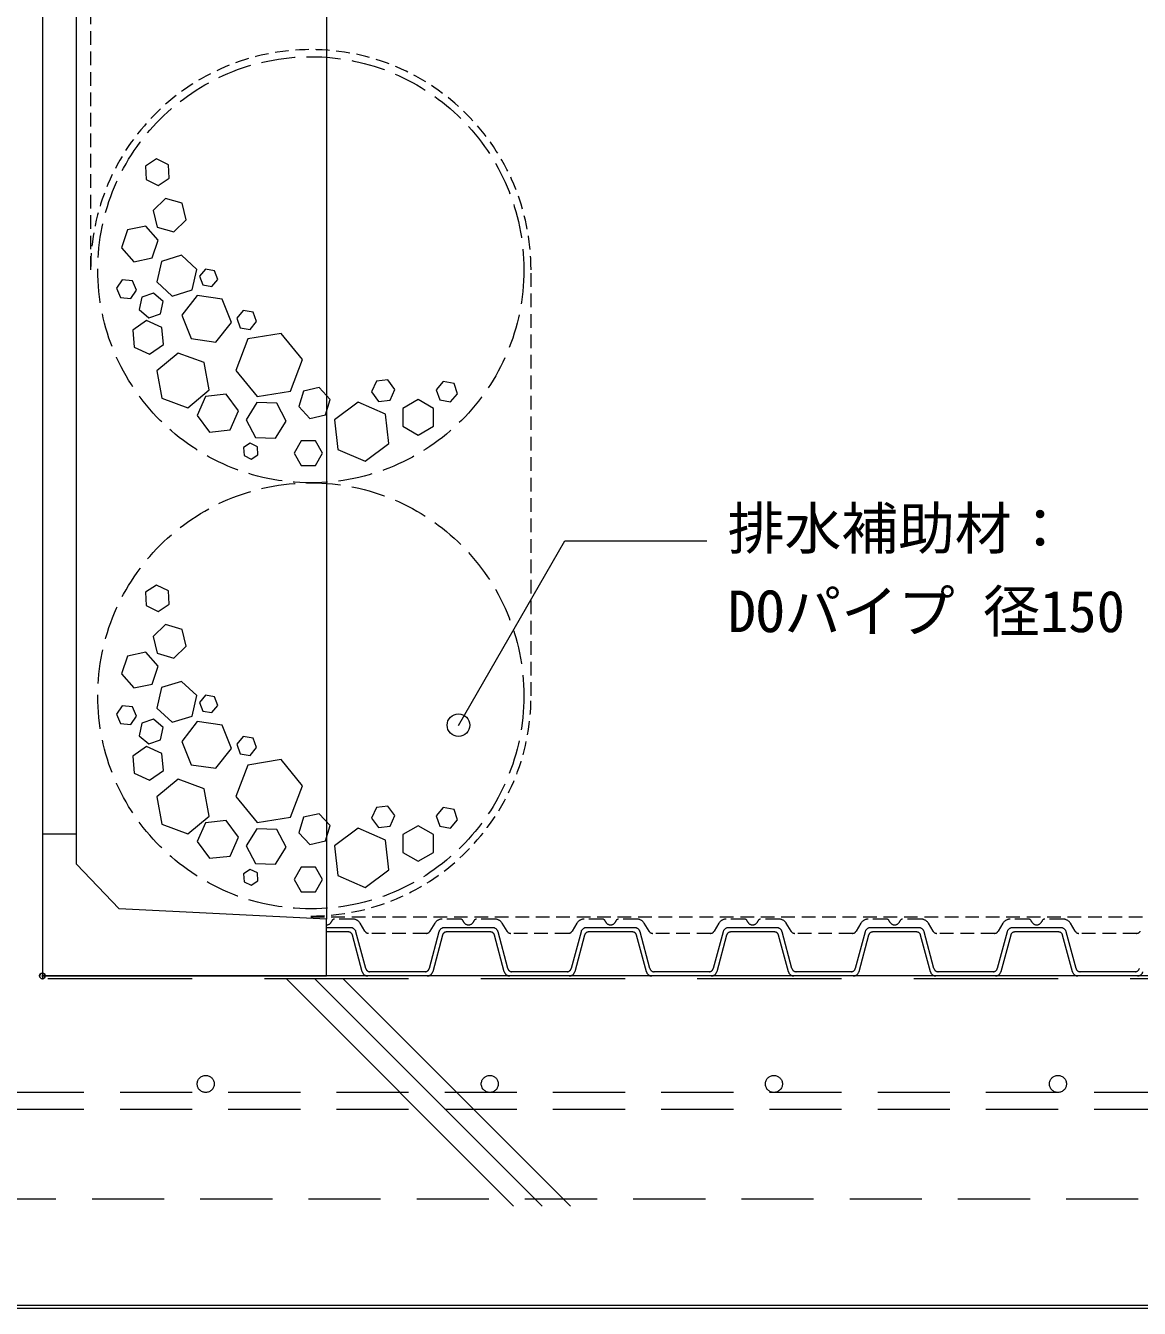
# Model space of a CAD drawing. Units: millimetres, scale not verified. Extents: x -1485 to 1485, y -1050 to 1050.
# Drawn here: x -491.5 to -99.5, y -550.6 to -99 of the extents above; entities that cross this region are included whole.
import ezdxf
from ezdxf.enums import TextEntityAlignment as Align

# ---------------------------------------------------------------- set-up
doc = ezdxf.new("R2010")
doc.units = ezdxf.units.MM
doc.header["$LTSCALE"] = 4
doc.header["$PDMODE"] = 32
doc.header["$PDSIZE"] = 2
for name, pattern in [('DASHED1', [1.8, 1.2, -0.6]), ('DASHED3', [4, 3, -1]), ('USER1', [19.05, 12.7, -6.35]), ('USER2', [9.525, 6.35, -3.175])]:
    doc.linetypes.add(name, pattern=pattern)
for name, color, linetype, lineweight in [('0-2_sunpo', 7, 'Continuous', 18), ('0-3_0', 7, 'Continuous', 18), ('0-5_MOJI', 6, 'Continuous', 18), ('0-6_buhin', 2, 'Continuous', 18), ('0-7_FD-L', 8, 'USER1', 18), ('0-9_HATCH', 1, 'Continuous', 18), ('0-A_ecom', 4, 'Continuous', 18), ('0-B_KUTAI', 7, 'USER1', 18), ('0-C_BOUSUI', 4, 'Continuous', 18), ('0-E_tensen', 4, 'USER2', 9)]:
    doc.layers.add(name, color=color, linetype=linetype, lineweight=lineweight)
doc.layers.add('0-4_DEFPOINTS', color=7, linetype='Continuous')
doc.styles.add('ＭＳ ゴシック', font='')
doc.styles.get('ＭＳ ゴシック').set_extended_font_data('MS Gothic')

# ---------------------------------------------------------------- blocks, each defined once
blk = doc.blocks.new('_Dot')
at = {"layer": '0-3_0'}
for p, q in [((-0.5, 0), (-1, 0)), ((0.25, 0), (-0.25, 0))]:
    blk.add_line(p, q, dxfattribs=at)
blk.add_circle((0, 0), 0.25, dxfattribs=at)
blk = doc.blocks.new('D3')
at = {"layer": '0-2_sunpo'}
for p, q in [((989.275, 1066.346), (879.929, 1066.346)), ((889.929, 1061.346), (889.929, 888.846)), ((889.929, 621.346), (889.929, 793.846)), ((984.275, 616.346), (879.929, 616.346))]:
    blk.add_line(p, q, dxfattribs=at)
at = {"layer": '0-4_DEFPOINTS'}
for p in [(889.929, 1066.346), (1004.275, 1066.346), (999.275, 616.346)]:
    blk.add_point(p, dxfattribs=at)
at = {"layer": '0-2_sunpo', "xscale": 5, "yscale": 5}
for p, rotation in [((889.929, 1066.346), 90), ((889.929, 616.346), 270)]:
    blk.add_blockref('_Dot', p, dxfattribs=dict(at, rotation=rotation))
at = {"layer": '0-2_sunpo', "style": 'ＭＳ ゴシック'}
blk.add_text('450', height=21.99, rotation=90, dxfattribs=at).set_placement((904.929, 818.846), align=Align.BOTTOM_LEFT)

msp = doc.modelspace()

# ---------------------------------------------------------------- linework, layer by layer
at = {"layer": '0-5_MOJI'}
for p, q in [((-339.173, -345.403), (-301.673, -280.451)), ((-301.673, -280.451), (-251.673, -280.451))]:
    msp.add_line(p, q, dxfattribs=at)
msp.add_circle((-339.144, -345.294), 4, dxfattribs=at)
at = {"layer": '0-6_buhin', "color": 4}
for p in [(-385.611, -3.574), (-385.611, -153.574)]:
    msp.add_line(p, (-385.611, -413.574), dxfattribs=at)
at = {"layer": '0-6_buhin'}
msp.add_line((-485.611, -383.574), (-473.611, -383.574), dxfattribs=at)
at = {"layer": '0-6_buhin', "linetype": 'USER2'}
msp.add_line((-1039.636, -512.074), (1014.922, -512.074), dxfattribs=at)
at = {"layer": '0-6_buhin'}
for points in [[(-385.611, -3.574), (-385.611, 16.426), (-480.611, 16.426), (-485.611, 11.426), (-485.611, -433.574), (-385.611, -433.574), (-385.611, -413.574), (-458.63, -409.984), (-473.611, -394.247), (-473.611, -23.574), (-458.636, -7.723)], [(-444.874, -155.261), (-440.981, -152.693), (-441.259, -148.038), (-445.43, -145.951), (-449.322, -148.519), (-449.045, -153.174)], [(-445.179, -169.997), (-439.341, -171.666), (-434.975, -167.445), (-436.449, -161.553), (-442.287, -159.884), (-446.653, -164.105)], [(-457.762, -177.212), (-453.382, -182.149), (-446.918, -180.824), (-444.832, -174.563), (-449.212, -169.627), (-455.677, -170.951)], [(-431.235, -184.893), (-436.657, -179.884), (-443.705, -182.075), (-445.332, -189.275), (-439.911, -194.284), (-432.862, -192.093)], [(-429.163, -190.311), (-425.951, -190.864), (-423.866, -188.36), (-424.992, -185.302), (-428.204, -184.748), (-430.289, -187.253)], [(-453.911, -188.857), (-457.484, -188.512), (-459.57, -191.434), (-458.082, -194.701), (-454.509, -195.046), (-452.424, -192.124)], [(-451.519, -198.986), (-448.183, -201.908), (-443.985, -200.48), (-443.122, -196.129), (-446.459, -193.208), (-450.657, -194.636)], [(-433.264, -209.211), (-424.506, -210.464), (-419.043, -203.505), (-422.337, -195.295), (-431.095, -194.042), (-436.558, -201.001)], [(-447.863, -214.702), (-442.984, -211.259), (-443.526, -205.311), (-448.947, -202.807), (-453.827, -206.25), (-453.285, -212.197)], [(-410.185, -203.2), (-411.436, -199.861), (-414.954, -199.275), (-417.22, -202.028), (-415.969, -205.367), (-412.451, -205.954)], [(-401.55, -207.413), (-413.256, -209.323), (-417.456, -220.415), (-409.949, -229.598), (-398.243, -227.689), (-394.044, -216.596)], [(-443.621, -230.184), (-434.446, -233.555), (-426.939, -227.294), (-428.608, -217.662), (-437.784, -214.292), (-445.29, -220.553)], [(-367.293, -231.292), (-363.205, -230.858), (-361.537, -227.101), (-363.956, -223.778), (-368.044, -224.212), (-369.712, -227.969)], [(-339.431, -228.602), (-340.71, -224.974), (-344.491, -224.268), (-346.994, -227.19), (-345.714, -230.818), (-341.933, -231.524)], [(-431.068, -236.292), (-426.743, -242.159), (-419.5, -241.348), (-416.581, -234.669), (-420.905, -228.802), (-428.148, -229.613)], [(-384.311, -230.6), (-388.176, -226.443), (-393.709, -227.711), (-395.378, -233.137), (-391.512, -237.295), (-385.979, -236.027)], [(-410.588, -244.029), (-403.498, -244.27), (-399.744, -238.25), (-403.08, -231.989), (-410.17, -231.748), (-413.925, -237.768)], [(-372.035, -252.376), (-363.624, -246.156), (-364.805, -235.762), (-374.397, -231.588), (-382.808, -237.808), (-381.627, -248.201)], [(-353.334, -243.186), (-347.911, -240.056), (-347.911, -233.795), (-353.334, -230.664), (-358.756, -233.795), (-358.756, -240.056)], [(-414.592, -250.385), (-412.09, -251.637), (-409.754, -250.096), (-409.921, -247.303), (-412.423, -246.051), (-414.759, -247.592)], [(-389.511, -253.9), (-387.009, -249.566), (-389.511, -245.232), (-394.515, -245.232), (-397.018, -249.566), (-394.515, -253.9)], [(-444.874, -305.261), (-440.981, -302.693), (-441.259, -298.038), (-445.43, -295.951), (-449.322, -298.519), (-449.045, -303.174)], [(-445.179, -319.997), (-439.341, -321.666), (-434.975, -317.445), (-436.449, -311.553), (-442.287, -309.884), (-446.653, -314.105)], [(-457.762, -327.212), (-453.382, -332.149), (-446.918, -330.824), (-444.832, -324.563), (-449.212, -319.627), (-455.677, -320.951)], [(-431.235, -334.893), (-436.657, -329.884), (-443.705, -332.075), (-445.332, -339.275), (-439.911, -344.284), (-432.862, -342.093)], [(-453.911, -338.857), (-457.484, -338.512), (-459.57, -341.434), (-458.082, -344.701), (-454.509, -345.046), (-452.424, -342.124)], [(-429.163, -340.311), (-425.951, -340.864), (-423.866, -338.36), (-424.992, -335.302), (-428.204, -334.748), (-430.289, -337.253)], [(-451.519, -348.986), (-448.183, -351.908), (-443.985, -350.48), (-443.122, -346.129), (-446.459, -343.208), (-450.657, -344.636)], [(-433.264, -359.211), (-424.506, -360.464), (-419.043, -353.505), (-422.337, -345.295), (-431.095, -344.042), (-436.558, -351.001)], [(-410.185, -353.2), (-411.436, -349.861), (-414.954, -349.275), (-417.22, -352.028), (-415.969, -355.367), (-412.451, -355.954)], [(-447.863, -364.702), (-442.984, -361.259), (-443.526, -355.311), (-448.947, -352.807), (-453.827, -356.25), (-453.285, -362.197)], [(-401.55, -357.413), (-413.256, -359.323), (-417.456, -370.415), (-409.949, -379.598), (-398.243, -377.689), (-394.044, -366.596)], [(-443.621, -380.184), (-434.446, -383.555), (-426.939, -377.294), (-428.608, -367.662), (-437.784, -364.292), (-445.29, -370.553)], [(-367.293, -381.292), (-363.205, -380.858), (-361.537, -377.101), (-363.956, -373.778), (-368.044, -374.212), (-369.712, -377.969)], [(-339.431, -378.602), (-340.71, -374.974), (-344.491, -374.268), (-346.994, -377.19), (-345.714, -380.818), (-341.933, -381.524)], [(-431.068, -386.292), (-426.743, -392.159), (-419.5, -391.348), (-416.581, -384.669), (-420.905, -378.802), (-428.148, -379.613)], [(-384.311, -380.6), (-388.176, -376.443), (-393.709, -377.711), (-395.378, -383.137), (-391.512, -387.295), (-385.979, -386.027)], [(-410.588, -394.029), (-403.498, -394.27), (-399.744, -388.25), (-403.08, -381.989), (-410.17, -381.748), (-413.925, -387.768)], [(-372.035, -402.376), (-363.624, -396.156), (-364.805, -385.762), (-374.397, -381.588), (-382.808, -387.808), (-381.627, -398.201)], [(-353.334, -393.186), (-347.911, -390.056), (-347.911, -383.795), (-353.334, -380.664), (-358.756, -383.795), (-358.756, -390.056)], [(-414.592, -400.385), (-412.09, -401.637), (-409.754, -400.096), (-409.921, -397.303), (-412.423, -396.051), (-414.759, -397.592)], [(-389.511, -403.9), (-387.009, -399.566), (-389.511, -395.232), (-394.515, -395.232), (-397.018, -399.566), (-394.515, -403.9)]]:
    msp.add_lwpolyline(points, close=True, dxfattribs=at)
at = {"layer": '0-7_FD-L', "linetype": 'DASHED1'}
for p, q in [((-468.611, -184.974), (-468.611, -32.234)), ((-313.611, -334.974), (-313.611, -184.974)), ((-391.111, -412.774), (485.065, -412.774)), ((-376.31, -413.574), (-382.783, -413.574)), ((-372.048, -417.846), (-373.737, -415.031)), ((-347.485, -415.031), (-349.174, -417.846)), ((-338.44, -413.574), (-344.913, -413.574)), ((-326.31, -413.574), (-332.783, -413.574)), ((-322.048, -417.846), (-323.737, -415.031)), ((-297.485, -415.031), (-299.174, -417.846)), ((-288.44, -413.574), (-294.913, -413.574)), ((-276.31, -413.574), (-282.783, -413.574)), ((-272.048, -417.846), (-273.737, -415.031)), ((-247.485, -415.031), (-249.174, -417.846)), ((-238.44, -413.574), (-244.913, -413.574)), ((-226.31, -413.574), (-232.783, -413.574)), ((-222.048, -417.846), (-223.737, -415.031)), ((-197.485, -415.031), (-199.174, -417.846)), ((-188.44, -413.574), (-194.913, -413.574)), ((-176.31, -413.574), (-182.783, -413.574)), ((-172.048, -417.846), (-173.737, -415.031)), ((-147.485, -415.031), (-149.174, -417.846)), ((-138.44, -413.574), (-144.913, -413.574)), ((-126.31, -413.574), (-132.783, -413.574)), ((-122.048, -417.846), (-123.737, -415.031)), ((-350.461, -418.574), (-370.762, -418.574)), ((-300.461, -418.574), (-320.762, -418.574)), ((-250.461, -418.574), (-270.762, -418.574)), ((-200.461, -418.574), (-220.762, -418.574)), ((-150.461, -418.574), (-170.762, -418.574)), ((-100.461, -418.574), (-120.762, -418.574))]:
    msp.add_line(p, q, dxfattribs=at)
at = {"layer": '0-7_FD-L'}
for p, q in [((-377.146, -416.574), (-385.611, -416.574)), ((-377.913, -418.074), (-385.611, -418.074)), ((-373.006, -432.092), (-376.464, -419.186)), ((-371.756, -430.963), (-375.214, -418.057)), ((-346.009, -418.057), (-349.467, -430.963)), ((-344.758, -419.186), (-348.216, -432.092)), ((-323.006, -432.092), (-326.464, -419.186)), ((-321.756, -430.963), (-325.214, -418.057)), ((-296.009, -418.057), (-299.467, -430.963)), ((-294.758, -419.186), (-298.216, -432.092)), ((-273.006, -432.092), (-276.464, -419.186)), ((-271.756, -430.963), (-275.214, -418.057)), ((-246.009, -418.057), (-249.467, -430.963)), ((-244.758, -419.186), (-248.216, -432.092)), ((-223.006, -432.092), (-226.464, -419.186)), ((-221.756, -430.963), (-225.214, -418.057)), ((-196.009, -418.057), (-199.467, -430.963)), ((-194.758, -419.186), (-198.216, -432.092)), ((-173.006, -432.092), (-176.464, -419.186)), ((-171.756, -430.963), (-175.214, -418.057)), ((-146.009, -418.057), (-149.467, -430.963)), ((-144.758, -419.186), (-148.216, -432.092)), ((-123.006, -432.092), (-126.464, -419.186)), ((-121.756, -430.963), (-125.214, -418.057)), ((-350.916, -432.074), (-370.307, -432.074)), ((-300.916, -432.074), (-320.307, -432.074)), ((-250.916, -432.074), (-270.307, -432.074)), ((-200.916, -432.074), (-220.307, -432.074)), ((-150.916, -432.074), (-170.307, -432.074)), ((-100.916, -432.074), (-120.307, -432.074)), ((-350.148, -433.574), (-371.075, -433.574)), ((-300.148, -433.574), (-321.075, -433.574)), ((-250.148, -433.574), (-271.075, -433.574)), ((-200.148, -433.574), (-221.075, -433.574)), ((-150.148, -433.574), (-171.075, -433.574)), ((-100.148, -433.574), (-121.075, -433.574))]:
    msp.add_line(p, q, dxfattribs=at)
for points in [[(-327.146, -416.574), (-335.611, -416.574), (-344.077, -416.574)], [(-327.913, -418.074), (-335.611, -418.074), (-343.309, -418.074)], [(-277.146, -416.574), (-285.611, -416.574), (-294.077, -416.574)], [(-277.913, -418.074), (-285.611, -418.074), (-293.309, -418.074)], [(-227.146, -416.574), (-235.611, -416.574), (-244.077, -416.574)], [(-227.913, -418.074), (-235.611, -418.074), (-243.309, -418.074)], [(-177.146, -416.574), (-185.611, -416.574), (-194.077, -416.574)], [(-177.913, -418.074), (-185.611, -418.074), (-193.309, -418.074)], [(-127.146, -416.574), (-135.611, -416.574), (-144.077, -416.574)], [(-127.913, -418.074), (-135.611, -418.074), (-143.309, -418.074)]]:
    msp.add_lwpolyline(points, dxfattribs=at)
at = {"layer": '0-7_FD-L', "color": 7, "linetype": 'DASHED3'}
for centre in [(-391.111, -184.974), (-391.111, -334.974)]:
    msp.add_circle(centre, 75, dxfattribs=at)
at = {"layer": '0-7_FD-L', "linetype": 'DASHED1'}
for centre, radius, start, end in [((-391.111, -184.974), 77.5, 0, 180), ((-391.111, -334.974), 77.5, 270, 0), ((-385.611, -413.574), 2, 270, 340.52878), ((-382.783, -414.574), 1, 90, 160.52878), ((-376.31, -416.574), 3, 30.96376, 90), ((-344.913, -416.574), 3, 90, 149.03624), ((-338.44, -414.574), 1, 19.47122, 90), ((-335.611, -413.574), 2, 199.47122, 270), ((-335.611, -413.574), 2, 270, 340.52878), ((-332.783, -414.574), 1, 90, 160.52878), ((-326.31, -416.574), 3, 30.96376, 90), ((-294.913, -416.574), 3, 90, 149.03624), ((-288.44, -414.574), 1, 19.47122, 90), ((-285.611, -413.574), 2, 199.47122, 270), ((-285.611, -413.574), 2, 270, 340.52878), ((-282.783, -414.574), 1, 90, 160.52878), ((-276.31, -416.574), 3, 30.96376, 90), ((-244.913, -416.574), 3, 90, 149.03624), ((-238.44, -414.574), 1, 19.47122, 90), ((-235.611, -413.574), 2, 199.47122, 270), ((-235.611, -413.574), 2, 270, 340.52878), ((-232.783, -414.574), 1, 90, 160.52878), ((-226.31, -416.574), 3, 30.96376, 90), ((-194.913, -416.574), 3, 90, 149.03624), ((-188.44, -414.574), 1, 19.47122, 90), ((-185.611, -413.574), 2, 199.47122, 270), ((-185.611, -413.574), 2, 270, 340.52878), ((-182.783, -414.574), 1, 90, 160.52878), ((-176.31, -416.574), 3, 30.96376, 90), ((-144.913, -416.574), 3, 90, 149.03624), ((-138.44, -414.574), 1, 19.47122, 90), ((-135.611, -413.574), 2, 199.47122, 270), ((-135.611, -413.574), 2, 270, 340.52878), ((-132.783, -414.574), 1, 90, 160.52878), ((-126.31, -416.574), 3, 30.96376, 90), ((-370.762, -417.074), 1.5, 210.96376, 270), ((-350.461, -417.074), 1.5, 270, 329.03624), ((-320.762, -417.074), 1.5, 210.96376, 270), ((-300.461, -417.074), 1.5, 270, 329.03624), ((-270.762, -417.074), 1.5, 210.96376, 270), ((-250.461, -417.074), 1.5, 270, 329.03624), ((-220.762, -417.074), 1.5, 210.96376, 270), ((-200.461, -417.074), 1.5, 270, 329.03624), ((-170.762, -417.074), 1.5, 210.96376, 270), ((-150.461, -417.074), 1.5, 270, 329.03624), ((-120.762, -417.074), 1.5, 210.96376, 270), ((-100.461, -417.074), 1.5, 270, 329.03624)]:
    msp.add_arc(centre, radius, start, end, dxfattribs=at)
at = {"layer": '0-7_FD-L'}
for centre, radius, start, end in [((-377.913, -419.574), 1.5, 15, 90), ((-377.146, -418.574), 2, 15, 90), ((-344.077, -418.574), 2, 90, 165), ((-343.309, -419.574), 1.5, 90, 165), ((-327.913, -419.574), 1.5, 15, 90), ((-327.146, -418.574), 2, 15, 90), ((-294.077, -418.574), 2, 90, 165), ((-293.309, -419.574), 1.5, 90, 165), ((-277.913, -419.574), 1.5, 15, 90), ((-277.146, -418.574), 2, 15, 90), ((-244.077, -418.574), 2, 90, 165), ((-243.309, -419.574), 1.5, 90, 165), ((-227.913, -419.574), 1.5, 15, 90), ((-227.146, -418.574), 2, 15, 90), ((-194.077, -418.574), 2, 90, 165), ((-193.309, -419.574), 1.5, 90, 165), ((-177.913, -419.574), 1.5, 15, 90), ((-177.146, -418.574), 2, 15, 90), ((-144.077, -418.574), 2, 90, 165), ((-143.309, -419.574), 1.5, 90, 165), ((-127.913, -419.574), 1.5, 15, 90), ((-127.146, -418.574), 2, 15, 90), ((-371.075, -431.574), 2, 195, 270), ((-370.307, -430.574), 1.5, 195, 270), ((-350.916, -430.574), 1.5, 270, 345), ((-350.148, -431.574), 2, 270, 345), ((-321.075, -431.574), 2, 195, 270), ((-320.307, -430.574), 1.5, 195, 270), ((-300.916, -430.574), 1.5, 270, 345), ((-300.148, -431.574), 2, 270, 345), ((-271.075, -431.574), 2, 195, 270), ((-270.307, -430.574), 1.5, 195, 270), ((-250.916, -430.574), 1.5, 270, 345), ((-250.148, -431.574), 2, 270, 345), ((-221.075, -431.574), 2, 195, 270), ((-220.307, -430.574), 1.5, 195, 270), ((-200.916, -430.574), 1.5, 270, 345), ((-200.148, -431.574), 2, 270, 345), ((-171.075, -431.574), 2, 195, 270), ((-170.307, -430.574), 1.5, 195, 270), ((-150.916, -430.574), 1.5, 270, 345), ((-150.148, -431.574), 2, 270, 345), ((-121.075, -431.574), 2, 195, 270), ((-120.307, -430.574), 1.5, 195, 270), ((-100.916, -430.574), 1.5, 270, 345), ((-100.148, -431.574), 2, 270, 345)]:
    msp.add_arc(centre, radius, start, end, dxfattribs=at)
at = {"layer": '0-9_HATCH'}
for p, q in [((-399.72, -434.574), (-319.72, -514.574)), ((-389.72, -434.574), (-309.72, -514.574)), ((-379.72, -434.574), (-299.72, -514.574))]:
    msp.add_line(p, q, dxfattribs=at)
at = {"layer": '0-A_ecom', "color": 3}
msp.add_line((-485.611, -433.574), (-485.611, -434.574), dxfattribs=at)
at = {"layer": '0-B_KUTAI'}
msp.add_line((1014.922, -434.574), (-1039.636, -434.574), dxfattribs=at)
at = {"layer": '0-C_BOUSUI'}
for p, q in [((1014.922, -433.574), (-485.611, -433.574)), ((1014.922, -549.574), (-1039.636, -549.574)), ((1014.922, -550.574), (-1039.636, -550.574))]:
    msp.add_line(p, q, dxfattribs=at)
at = {"layer": '0-E_tensen'}
for p, q in [((1014.922, -474.574), (-653.111, -474.574)), ((1014.922, -480.574), (-653.111, -480.574))]:
    msp.add_line(p, q, dxfattribs=at)
for centre in [(-428.111, -471.574), (-328.111, -471.574), (-228.111, -471.574), (-128.111, -471.574)]:
    msp.add_circle(centre, 3, dxfattribs=at)

# ---------------------------------------------------------------- block references
at = {"layer": '0-2_sunpo'}
msp.add_blockref('D3', (-1484.887, -1049.92), dxfattribs=at)

# ---------------------------------------------------------------- texts
at = {"layer": '0-5_MOJI', "color": 7, "style": 'ＭＳ ゴシック'}
for s, p in [('排水補助材：', (-244.376, -287.736)), ('DOパイプ 径150', (-244.376, -316.943))]:
    msp.add_text(s, height=14.66, dxfattribs=at).set_placement(p, align=Align.BOTTOM_LEFT)

doc.saveas('drawing.dxf')
